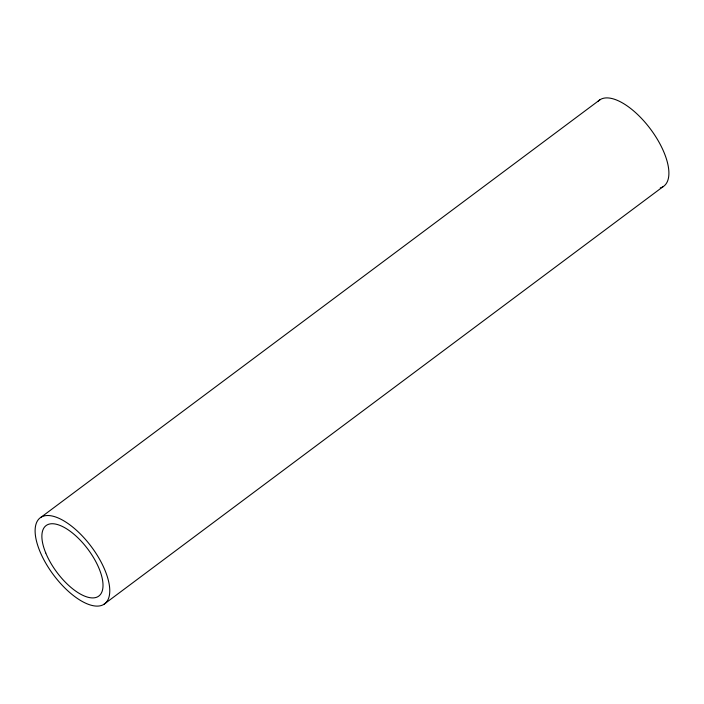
<?xml version="1.0" encoding="UTF-8"?>
<svg xmlns="http://www.w3.org/2000/svg" width="704" height="704" viewBox="0 0 704 704"><rect width="100%" height="100%" fill="white"/><g stroke="black" fill="none" stroke-linecap="round" stroke-linejoin="round"><path stroke-width="1.06" d="M40.964 517.308L600.107 99.651M103.893 604.349A53.733 23.593 53.2 0 0 74.052 528.167A53.733 23.593 53.2 0 0 39.345 549.965A53.733 23.593 53.2 0 0 103.893 604.349L663.036 186.692M597.846 101.57A53.733 23.593 53.2 0 1 651.605 130.592A53.733 23.593 53.2 0 1 660.273 187.933M45.734 552.93A44.018 19.334 53.2 0 0 98.648 596.182A44.018 19.334 53.2 0 0 72.908 533.368A44.018 19.334 53.2 0 0 45.734 552.93"/></g></svg>
